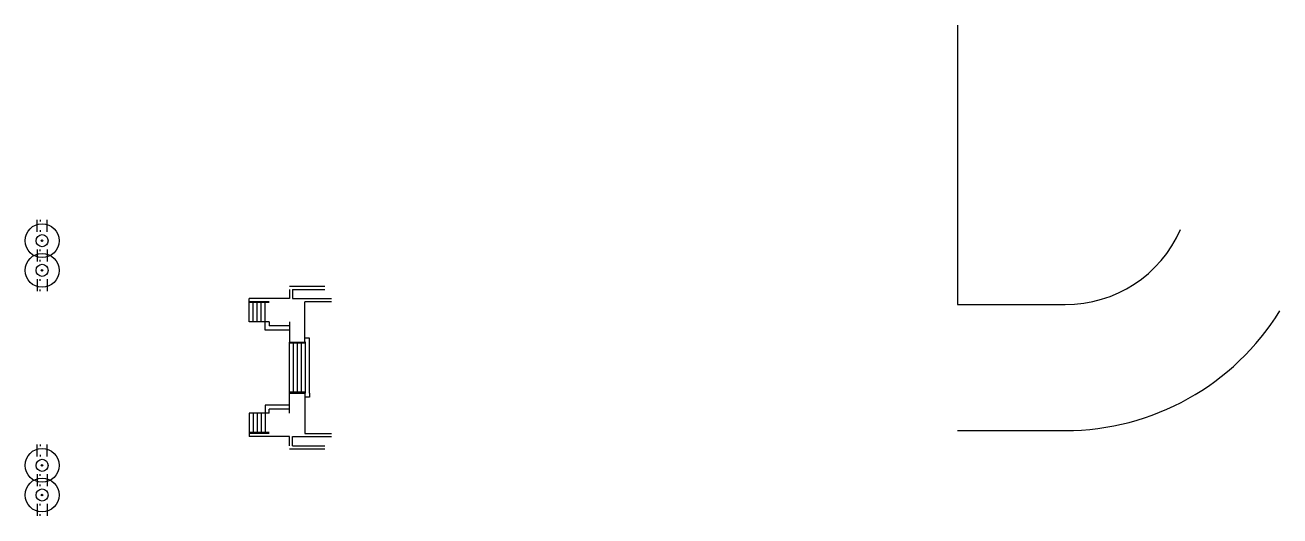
# Model space of a CAD drawing. Header units: metres. Extents: x 11991 to 15098, y -21283 to -20068.
import ezdxf

# ---------------------------------------------------------------- set-up
doc = ezdxf.new("R2010")
doc.units = ezdxf.units.M

msp = doc.modelspace()

# ---------------------------------------------------------------- linework, layer by layer
for p, q in [((14299, -20068), (14299, -20760.1)), ((12020.3, -20580.1), (12020.3, -20550.1)), ((12028.4, -20550.6), (12028.4, -20554.5)), ((12045.3, -20580.1), (12045.3, -20550.1)), ((12028.4, -20575.8), (12028.4, -20579.7)), ((12020.3, -20623.6), (12020.3, -20653.6)), ((12028.4, -20627.9), (12028.4, -20624)), ((12045.3, -20623.6), (12045.3, -20653.6)), ((12028.4, -20653.1), (12028.4, -20649.2)), ((12020.3, -20697.1), (12020.3, -20727.1)), ((12028.4, -20701.4), (12028.4, -20697.5)), ((12045.3, -20697.1), (12045.3, -20727.1)), ((12645.2, -20714.6), (12733.2, -20714.6)), ((12028.4, -20726.6), (12028.4, -20722.7)), ((12645.2, -20745.1), (12545.2, -20745.1)), ((12545.2, -20753.1), (12545.2, -20745.1)), ((12545.2, -20803.1), (12545.2, -20753.1)), ((12595.2, -20753.1), (12545.2, -20753.1)), ((12555.2, -20803.1), (12555.2, -20753.1)), ((12565.2, -20803.1), (12565.2, -20753.1)), ((12575.2, -20803.1), (12575.2, -20753.1)), ((12585.2, -20803.1), (12585.2, -20753.1)), ((12645.2, -20722.6), (12645.2, -20745.1)), ((12653.2, -20722.6), (12653.2, -20745.1)), ((12653.2, -20722.6), (12733.2, -20722.6)), ((12653.2, -20745.1), (12749.2, -20745.1)), ((12749.2, -20753.1), (12683.7, -20753.1)), ((12683.7, -20853.1), (12683.7, -20753.1)), ((12545.2, -20754.3), (12595.2, -20754.3)), ((12595.2, -20755.3), (12545.2, -20755.3)), ((14299, -20760.1), (14566.3, -20760.1)), ((12595.2, -20803.1), (12545.2, -20803.1)), ((12585.2, -20823.1), (12585.2, -20803.1)), ((12595.2, -20803.1), (12595.2, -20813.1)), ((12645.2, -20813.1), (12595.2, -20813.1)), ((12645.2, -20803.1), (12645.2, -20853.1)), ((12645.2, -20823.1), (12585.2, -20823.1)), ((12695.2, -20843.1), (12683.7, -20843.1)), ((12695.2, -20853.1), (12695.2, -20843.1)), ((12645.2, -20853.1), (12683.7, -20853.1)), ((12645.2, -20979.1), (12645.2, -20853.1)), ((12645.2, -20854.3), (12685.2, -20854.3)), ((12685.2, -20855.3), (12645.2, -20855.3)), ((12655.2, -20979.1), (12655.2, -20853.1)), ((12665.2, -20979.1), (12665.2, -20853.1)), ((12675.2, -20979.1), (12675.2, -20853.1)), ((12685.2, -20853.1), (12683.7, -20853.1)), ((12685.2, -20979.1), (12685.2, -20853.1)), ((12695.2, -20979.1), (12695.2, -20853.1)), ((12685.2, -20976.9), (12645.2, -20976.9)), ((12645.2, -20977.9), (12685.2, -20977.9)), ((12645.2, -21029.1), (12645.2, -20979.1)), ((12645.2, -20979.1), (12683.7, -20979.1)), ((12683.7, -20979.1), (12683.7, -21079.1)), ((12685.2, -20979.1), (12683.7, -20979.1)), ((12695.2, -20989.1), (12683.7, -20989.1)), ((12695.2, -20979.1), (12695.2, -20989.1)), ((12595.2, -21029.1), (12545.2, -21029.1)), ((12545.2, -21029.1), (12545.2, -21079.1)), ((12555.2, -21029.1), (12555.2, -21079.1)), ((12565.2, -21029.1), (12565.2, -21079.1)), ((12575.2, -21029.1), (12575.2, -21079.1)), ((12645.2, -21009.1), (12585.2, -21009.1)), ((12585.2, -21009.1), (12585.2, -21029.1)), ((12585.2, -21029.1), (12585.2, -21079.1)), ((12645.2, -21019.1), (12595.2, -21019.1)), ((12595.2, -21029.1), (12595.2, -21019.1)), ((12595.2, -21076.9), (12545.2, -21076.9)), ((12545.2, -21077.9), (12595.2, -21077.9)), ((12595.2, -21079.1), (12545.2, -21079.1)), ((12545.2, -21079.1), (12545.2, -21087.1)), ((12645.2, -21087.1), (12545.2, -21087.1)), ((12645.2, -21109.6), (12645.2, -21087.1)), ((12653.2, -21109.6), (12653.2, -21087.1)), ((12653.2, -21087.1), (12749.2, -21087.1)), ((12683.7, -21079.1), (12749.2, -21079.1)), ((14299, -21072.1), (14566.3, -21072.1)), ((12020.3, -21136.4), (12020.3, -21106.4)), ((12028.4, -21106.9), (12028.4, -21110.8)), ((12045.3, -21136.4), (12045.3, -21106.4)), ((12645.2, -21117.6), (12733.2, -21117.6)), ((12653.2, -21109.6), (12733.2, -21109.6)), ((12028.4, -21132.1), (12028.4, -21136)), ((12020.3, -21179.9), (12020.3, -21209.9)), ((12028.4, -21184.2), (12028.4, -21180.3)), ((12045.3, -21179.9), (12045.3, -21209.9)), ((12028.4, -21209.4), (12028.4, -21205.5)), ((12020.3, -21253.4), (12020.3, -21283.4)), ((12028.4, -21257.7), (12028.4, -21253.8)), ((12028.4, -21282.9), (12028.4, -21279)), ((12045.3, -21253.4), (12045.3, -21283.4))]:
    msp.add_line(p, q)
for centre, radius in [((12032.8, -20601.9), 42), ((12032.8, -20601.9), 15), ((12032.8, -20601.9), 2), ((12032.8, -20601.9), 1.5), ((12032.8, -20675.3), 42), ((12032.8, -20675.3), 15), ((12032.8, -20675.3), 2), ((12032.8, -20675.3), 1.5), ((12032.8, -21158.2), 42), ((12032.8, -21158.2), 15), ((12032.8, -21158.2), 2), ((12032.8, -21158.2), 1.5), ((12032.8, -21231.6), 42), ((12032.8, -21231.6), 15), ((12032.8, -21231.6), 2), ((12032.8, -21231.6), 1.5)]:
    msp.add_circle(centre, radius)
for radius, end in [(312, 336.1256), (624, 328.3614)]:
    msp.add_arc((14566.3, -20448.1), radius, 270, end)

doc.saveas('drawing.dxf')
